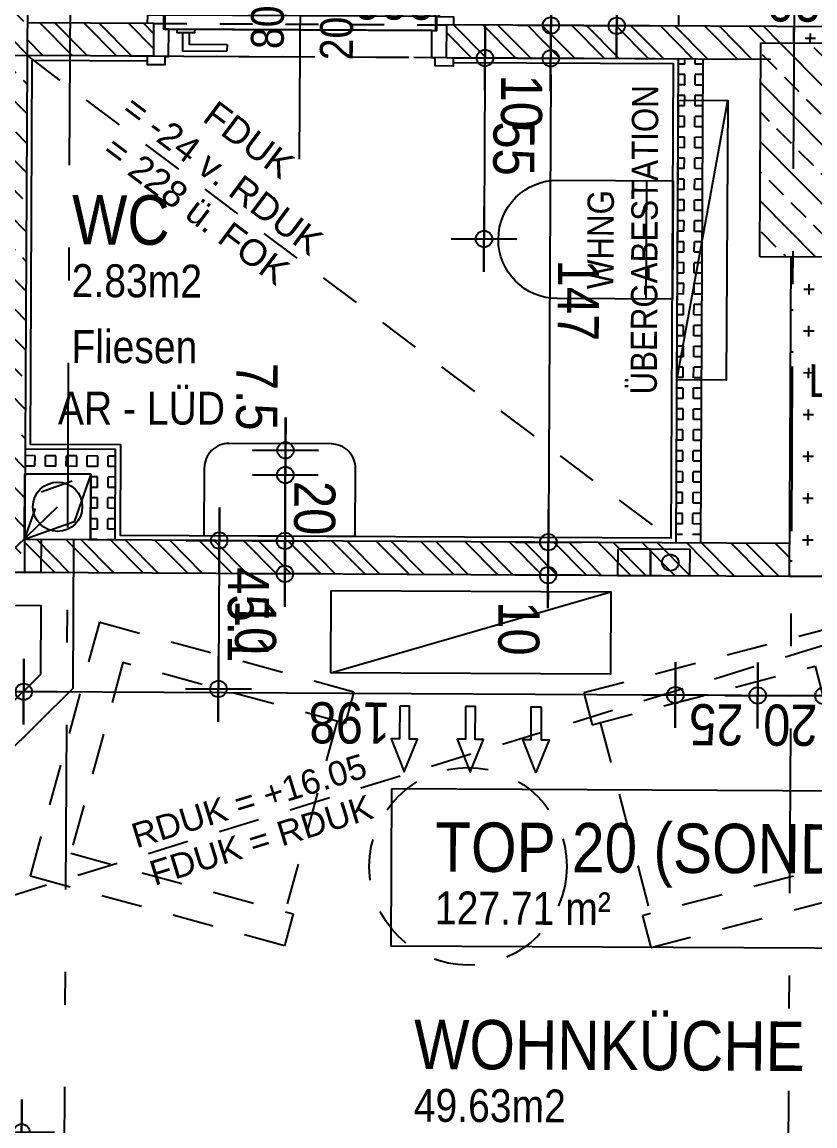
# Model space of a CAD drawing. Header units: millimetres. Extents: x 2870 to 2935, y 1632 to 1744.
# Drawn here: x 2880.649 to 2883.058, y 1694.455 to 1697.809 of the extents above; entities that cross this region are included whole.
import ezdxf
from ezdxf.enums import TextEntityAlignment as Align

# ---------------------------------------------------------------- set-up
doc = ezdxf.new("R2010")
doc.units = ezdxf.units.MM
doc.linetypes.add('HIDDEN2', pattern=[0.1875, 0.125, -0.0625])
doc.linetypes.add('STRICHPUNKT', pattern=[1, 0.5, -0.25, 0, -0.25])
doc.layers.add('00_HLP---------M0', color=6, linetype='Continuous', plot=False)
doc.layers.add('07_MOB-G00-L05-M0', color=6, linetype='HIDDEN2', plot=False)
for name, color, linetype in [('01-TXT---------M0', 1, 'Continuous'), ('01-TXT---------PP', 1, 'Continuous'), ('01-TXT-G00-L05-M0', 1, 'Continuous'), ('02-AXO-G00-L05-M0', 8, 'STRICHPUNKT'), ('02-DIM-G00-L05-ACHSEN', 8, 'Continuous'), ('02-DIM-G00-L05-M0', 8, 'Continuous'), ('02-DIM-G00-L05-ROHBAU', 8, 'Continuous'), ('02-FIL-G00-L05-ORANGE', 40, 'Continuous'), ('02-FIL-G00-L05-STB', 8, 'Continuous'), ('02-FLI-G00-L05-M0', 141, 'Continuous'), ('02-HID---------M0', 8, 'HIDDEN2'), ('02-HID-G00-L05-M0', 8, 'HIDDEN2'), ('02-TWA-G00-L05-M0', 4, 'Continuous'), ('02-ZWA---------M0', 2, 'Continuous'), ('02-ZWA-G00-L05-M0', 2, 'Continuous'), ('03-ANS-G00-L05-M0', 8, 'Continuous'), ('03-HID-G00-L05-M0', 8, 'HIDDEN2'), ('03-SYM-G00-L05-M0', 8, 'Continuous'), ('03-TXT-G00-L05-M0', 8, 'Continuous'), ('05-STO--------M0', 1, 'Continuous'), ('05-SYM---------M0', 8, 'Continuous'), ('05-SYM--------M0', 8, 'Continuous'), ('05-TXT--------M0', 8, 'Continuous'), ('05-TXT-G00-L05-M0', 8, 'Continuous'), ('07-SAN---------M0', 8, 'Continuous'), ('07-SAN-G00-L05-FBHZG-EVERT', 8, 'Continuous'), ('07-SAN-G00-L05-KLIMA', 8, 'Continuous'), ('07-SAN-G00-L05-M0', 8, 'Continuous')]:
    doc.layers.add(name, color=color, linetype=linetype)
doc.styles.add('ARIAL', font='arial.ttf', dxfattribs={"width": 0.85})
doc.styles.get("Standard").update_dxf_attribs({"font": 'arial.ttf'})
doc.dimstyles.new('pp chromy&schneider', dxfattribs={"dimscale": 0.005, "dimtxt": 25, "dimasz": 10, "dimexe": 0, "dimexo": 0, "dimgap": 5, "dimtad": 1, "dimdec": 1, "dimlfac": 100, "dimrnd": 0.1, "dimzin": 9, "dimdsep": 46, "dimtxsty": 'ARIAL', "dimblk": 'c&s kote', "dimcen": 0, "dimse1": 1, "dimse2": 1, "dimclrd": 8, "dimclrt": 8, "dimadec": 0, "dimazin": 0, "dimtfac": 0.75, "dimtdec": 1, "dimtix": 1, "dimtmove": 2, "dimatfit": 0, "dimldrblk": 'NONE', "dimfxl": 1, "dimtolj": 1, "dimlwd": -1, "dimarcsym": 0})
pattern_1 = [(89.70755, (2847.815447, 1650.741303), (-0.063175056, 0.06382329), [0.03175, -0.09525]), (179.70755, (2847.8314, 1650.7571), (-0.06382329, -0.063175056), [0.03175, -0.09525])]
pattern_2 = [(134.70755, (2847.81545, 1650.7413), (-0.09025976, -0.08934302), []), (134.70755, (2847.8159, 1650.8311), (-0.09025976, -0.08934302), [0.0635, -0.03175])]
pattern_3 = [(134.70755, (2847.81545, 1650.7413), (-0.06769482, -0.06700727), []), (134.70755, (2847.81568, 1650.7862), (-0.06769482, -0.06700727), [])]

# ---------------------------------------------------------------- blocks, each defined once
blk = doc.blocks.new('01-SQM')
at = {"layer": '01-TXT---------M0', "color": 1, "style": 'ARIAL', "width": 0.85}
blk.add_attdef('ROOM', (0, 0), '', height=0.15, dxfattribs=at)
blk.add_attdef('AREA', text='', height=0.1, dxfattribs=at).set_placement((0, -0.06), align=Align.TOP_LEFT)
at = {"layer": '01-TXT---------PP', "color": 1, "style": 'ARIAL', "width": 0.85}
blk.add_attdef('NR', text='', height=0.15, dxfattribs=at).set_placement((-0.1173, 0), align=Align.RIGHT)
blk.add_attdef('FLOOR', text='', height=0.1, dxfattribs=at).set_placement((0, -0.26), align=Align.TOP_LEFT)
blk = doc.blocks.new('03-rar')
blk.add_circle((0, 0), 0.05)
at = {"layer": '01-TXT---------M0', "color": 8, "style": 'ARIAL', "width": 0.85}
blk.add_attdef('RR', text='', height=0.1, dxfattribs=at).set_placement((0, 0.1), align=Align.CENTER)
blk = doc.blocks.new('TÜR-80_10er-WAND')
at = {"layer": '00_HLP---------M0'}
for points in [[(-0.3575, 0.027), (-0.3575, 0.083), (-0.2225, 0.083)], [(-0.2225, 0.063), (-0.2225, 0.083)], [(-0.3375, 0.027), (-0.3375, 0.063), (-0.2225, 0.063)], [(0.4, 0.017), (-0.4, 0.017)], [(-0.375, 0.017), (-0.375, 0.027), (-0.32, 0.027), (-0.32, 0.017)], [(-0.375, -0.025), (-0.375, -0.035), (-0.32, -0.035), (-0.32, -0.025)], [(-0.3575, -0.035), (-0.3575, -0.091), (-0.2225, -0.091)], [(-0.3375, -0.035), (-0.3375, -0.071), (-0.2225, -0.071)], [(-0.2225, -0.071), (-0.2225, -0.091)]]:
    blk.add_lwpolyline(points, dxfattribs=at)
blk.add_lwpolyline([(0.4115, -0.025), (-0.4115, -0.025), (-0.4115, -0.025), (-0.4115, 0.017), (0.4115, 0.017)], close=True, dxfattribs=at)
at = {"layer": '02-HID---------M0', "ltscale": 0.5}
for points in [[(0.445, 0.1), (-0.445, 0.1)], [(-0.445, 0), (0.445, 0)]]:
    blk.add_lwpolyline(points, dxfattribs=at)
at = {"layer": '02-ZWA---------M0'}
for points in [[(-0.445, 0.1), (-0.445, 0)], [(0.445, 0.1), (0.445, 0)]]:
    blk.add_lwpolyline(points, dxfattribs=at)
at = {"layer": '05-STO--------M0'}
for points in [[(-0.465, 0.1), (-0.465, 0.125), (-0.41, 0.125), (-0.41, 0.1), (-0.4, 0.1), (-0.4, 0.017), (-0.415, 0.017), (-0.415, -0.025), (-0.465, -0.025), (-0.465, 0)], [(0.465, 0.1), (0.465, 0.125), (0.41, 0.125), (0.41, 0.1), (0.4, 0.1), (0.4, 0.017), (0.415, 0.017), (0.415, -0.025), (0.465, -0.025), (0.465, 0)]]:
    blk.add_lwpolyline(points, dxfattribs=at)
at = {"layer": '05-SYM---------M0'}
for points in [[(0.352, -0.8085), (0.296, -0.8085), (0.296, -0.6735)], [(0.316, -0.6735), (0.296, -0.6735)], [(0.352, -0.7885), (0.316, -0.7885), (0.316, -0.6735)], [(0.414, -0.8085), (0.47, -0.8085), (0.47, -0.6735)], [(0.414, -0.7885), (0.45, -0.7885), (0.45, -0.6735)], [(0.45, -0.6735), (0.47, -0.6735)], [(0.362, -0.826), (0.352, -0.826), (0.352, -0.771), (0.362, -0.771)], [(0.404, -0.826), (0.414, -0.826), (0.414, -0.771), (0.404, -0.771)]]:
    blk.add_lwpolyline(points, dxfattribs=at)
at = {"layer": '05-SYM--------M0'}
for points in [[(0.415, -0.031), (0.415, -0.041)], [(0.41, -0.036), (0.42, -0.036)]]:
    blk.add_lwpolyline(points, dxfattribs=at)
blk.add_lwpolyline([(0.404, -0.0395), (0.404, -0.8625), (0.404, -0.8625), (0.362, -0.8625), (0.362, -0.0395)], close=True, dxfattribs=at)
blk.add_circle((0.415, -0.036), 0.01, dxfattribs=at)
blk.add_arc((0.415, -0.036), 0.8282, 176.3309, 266.3309, dxfattribs=at)
blk = doc.blocks.new('05-TXT')
at = {"layer": '05-TXT--------M0'}
blk.add_line((-0.4, 0), (0.4, 0), dxfattribs=at)
at = {"layer": '05-TXT--------M0', "color": 8, "style": 'ARIAL', "width": 0.85}
blk.add_attdef('BREITE', text='', height=0.1, dxfattribs=at).set_placement((0, 0.05), align=Align.CENTER)
blk.add_attdef('HÖHE', text='', height=0.1, rotation=360, dxfattribs=at).set_placement((0, -0.06), align=Align.TOP_CENTER)
blk = doc.blocks.new('07-WC')
blk.add_lwpolyline([(-0.015, -0.18), (-0.365, -0.18, -1), (-0.365, 0.18, 0), (-0.015, 0.18), (-0.015, -0.18)], format="xyb", close=True)
blk.add_lwpolyline([(-0.095, -0.18), (-0.095, 0.18)])
blk = doc.blocks.new('07-WT-WC')
blk.add_lwpolyline([(1.005, -0.015), (1.005, -0.22, -0.414214), (0.93, -0.295), (0.62, -0.295, -0.414214), (0.545, -0.22), (0.545, -0.015)], format="xyb", close=True)
blk = doc.blocks.new('HOCKER')
blk.add_lwpolyline([(-0.8, -0.8), (0, -0.8), (0, 0), (-0.8, 0), (-0.8, -0.1), (-0.1, -0.1), (-0.1, -0.7), (-0.8, -0.7)], close=True)
blk.add_lwpolyline([(-0.775, -0.1), (-0.775, -0.7)])
blk = doc.blocks.new('c&s kote')
at = {"color": 8}
for p, q in [((0, -2), (0, 2)), ((0, 2), (0, -2)), ((-2, 0), (2, 0)), ((2, 0), (-2, 0))]:
    blk.add_line(p, q, dxfattribs=at)
blk.add_circle((0, 0), 0.5, dxfattribs=at)
blk = doc.blocks.new('*D1147')
at = {"layer": '02-DIM-G00-L05-ACHSEN', "color": 8, "transparency": 16777216}
blk.add_arc((2875.5881, 1706.3391), 0.7781, 93.3897, 176.7618, dxfattribs=at)
at = {"layer": '02-DIM-G00-L05-ACHSEN', "color": 8, "transparency": 16777216, "xscale": 0.05, "yscale": 0.05, "zscale": 0.05}
for p, rotation in [((2875.5921, 1707.1172), 1.548646847649355), ((2874.81, 1706.3331), 268.6029117767887)]:
    blk.add_blockref('c&s kote', p, dxfattribs=dict(at, rotation=rotation))
at = {"layer": '02-DIM-G00-L05-ACHSEN', "color": 8, "transparency": 16777216, "insert": (2875.1, 1706.8259), "char_height": 0.125, "attachment_point": 5, "rotation": 225.0758, "style": 'ARIAL'}
blk.add_mtext('\\A1;90.74°', dxfattribs=at)
blk = doc.blocks.new('_None')
blk = doc.blocks.new('*D1148')
at = {"layer": '02-DIM-G00-L05-ACHSEN', "color": 8, "transparency": 16777216}
blk.add_arc((2875.4989, 1688.8671), 1.076, 182.6772, 267.0448, dxfattribs=at)
at = {"layer": '02-DIM-G00-L05-ACHSEN', "color": 8, "transparency": 16777216, "xscale": 0.05, "yscale": 0.05, "zscale": 0.05}
for p, rotation in [((2874.4229, 1688.8668), 91.34581227795348), ((2875.4934, 1687.7911), 358.3761922478764)]:
    blk.add_blockref('c&s kote', p, dxfattribs=dict(at, rotation=rotation))
at = {"layer": '02-DIM-G00-L05-ACHSEN', "color": 8, "transparency": 16777216, "insert": (2874.7992, 1688.1708), "char_height": 0.125, "attachment_point": 5, "rotation": 314.861, "style": 'ARIAL'}
blk.add_mtext('\\A1;89.69°', dxfattribs=at)
blk = doc.blocks.new('*D1149')
at = {"layer": '02-DIM-G00-L05-ACHSEN', "color": 8, "transparency": 16777216}
blk.add_arc((2875.5687, 1702.5327), 0.7995, 93.2915, 176.1236, dxfattribs=at)
at = {"layer": '02-DIM-G00-L05-ACHSEN', "color": 8, "transparency": 16777216, "xscale": 0.05, "yscale": 0.05, "zscale": 0.05}
for p, rotation in [((2875.5727, 1703.3322), 1.499517257547317), ((2874.7692, 1702.5368), 267.9155813782344)]:
    blk.add_blockref('c&s kote', p, dxfattribs=dict(at, rotation=rotation))
at = {"layer": '02-DIM-G00-L05-ACHSEN', "color": 8, "transparency": 16777216, "insert": (2875.0687, 1703.0378), "char_height": 0.125, "attachment_point": 5, "rotation": 224.7075, "style": 'ARIAL'}
blk.add_mtext('\\A1;90.00°', dxfattribs=at)
blk = doc.blocks.new('KLIMAGERÄT')
for points in [[(-0.425, 0), (0.425, 0), (0.425, -0.25), (-0.425, -0.25), (-0.425, 0)], [(-0.215, -0.35), (-0.215, -0.45), (-0.24, -0.45), (-0.2, -0.55), (-0.2, -0.55), (-0.16, -0.45), (-0.185, -0.45), (-0.185, -0.35), (-0.215, -0.35)], [(-0.015, -0.35), (-0.015, -0.45), (-0.04, -0.45), (0, -0.55), (0, -0.55), (0.04, -0.45), (0.015, -0.45), (0.015, -0.35), (-0.015, -0.35)], [(0.215, -0.35), (0.215, -0.45), (0.24, -0.45), (0.2, -0.55), (0.2, -0.55), (0.16, -0.45), (0.185, -0.45), (0.185, -0.35), (0.215, -0.35)]]:
    blk.add_lwpolyline(points, close=True)
blk.add_lwpolyline([(-0.425, -0.25), (0.425, 0)])
blk = doc.blocks.new('07_Klimasifon')
at = {"layer": '00_HLP---------M0', "linetype": 'HIDDEN2', "ltscale": 0.3}
blk.add_lwpolyline([(0, -0.1), (0.08, -0.1), (0.08, 0), (0, 0)], close=True, dxfattribs=at)
at = {"layer": '07-SAN---------M0'}
blk.add_lwpolyline([(0, -0.22), (0.08, -0.22), (0.08, -0.1), (0, -0.1)], close=True, dxfattribs=at)
blk.add_circle((0.04, -0.16), 0.025, dxfattribs=at)
blk = doc.blocks.new('*D1274')
at = {"layer": '02-DIM-G00-L05-ROHBAU', "color": 8, "transparency": 16777216}
blk.add_line((2880.7155, 1697.974), (2882.8454, 1697.9631), dxfattribs=at)
at = {"layer": '02-DIM-G00-L05-ROHBAU', "color": 8, "transparency": 16777216, "xscale": 0.05, "yscale": 0.05, "zscale": 0.05}
for p, rotation in [((2880.6655, 1697.9742), 179.7075493181463), ((2882.8954, 1697.9629), 359.7075493181463)]:
    blk.add_blockref('c&s kote', p, dxfattribs=dict(at, rotation=rotation))
at = {"layer": '02-DIM-G00-L05-ROHBAU', "color": 8, "transparency": 16777216, "insert": (2881.78, 1697.8797), "char_height": 0.125, "attachment_point": 5, "rotation": 179.7075, "style": 'ARIAL'}
blk.add_mtext('\\A1;223', dxfattribs=at)
blk = doc.blocks.new('*D1275')
at = {"layer": '02-DIM-G00-L05-ROHBAU', "color": 8, "transparency": 16777216}
for p, q in [((2882.8454, 1697.9631), (2882.7954, 1697.9634)), ((2882.8954, 1697.9629), (2883.0954, 1697.9618)), ((2883.1454, 1697.9616), (2883.1954, 1697.9613))]:
    blk.add_line(p, q, dxfattribs=at)
at = {"layer": '02-DIM-G00-L05-ROHBAU', "color": 8, "transparency": 16777216, "xscale": 0.05, "yscale": 0.05, "zscale": 0.05}
for p, rotation in [((2882.8954, 1697.9629), 359.7075493181463), ((2883.0954, 1697.9618), 179.7075493181463)]:
    blk.add_blockref('c&s kote', p, dxfattribs=dict(at, rotation=rotation))
at = {"layer": '02-DIM-G00-L05-ROHBAU', "color": 8, "transparency": 16777216, "insert": (2882.995, 1697.8735), "char_height": 0.125, "attachment_point": 5, "rotation": 179.7075, "style": 'ARIAL'}
blk.add_mtext('\\A1;20', dxfattribs=at)
blk = doc.blocks.new('*D1276')
at = {"layer": '02-DIM-G00-L05-ROHBAU', "color": 8, "transparency": 16777216}
blk.add_line((2883.1454, 1697.9616), (2884.2954, 1697.9557), dxfattribs=at)
at = {"layer": '02-DIM-G00-L05-ROHBAU', "color": 8, "transparency": 16777216, "xscale": 0.05, "yscale": 0.05, "zscale": 0.05}
for p, rotation in [((2883.0954, 1697.9618), 179.7075493181463), ((2884.3454, 1697.9555), 359.7075493181463)]:
    blk.add_blockref('c&s kote', p, dxfattribs=dict(at, rotation=rotation))
at = {"layer": '02-DIM-G00-L05-ROHBAU', "color": 8, "transparency": 16777216, "insert": (2883.72, 1697.8698), "char_height": 0.125, "attachment_point": 5, "rotation": 179.7075, "style": 'ARIAL'}
blk.add_mtext('\\A1;125', dxfattribs=at)
blk = doc.blocks.new('*D1334')
at = {"layer": '02-DIM-G00-L05-ROHBAU', "color": 8, "transparency": 16777216}
blk.add_line((2880.2645, 1699.4587), (2880.2478, 1696.1888), dxfattribs=at)
at = {"layer": '02-DIM-G00-L05-ROHBAU', "color": 8, "transparency": 16777216, "xscale": 0.05, "yscale": 0.05, "zscale": 0.05}
for p, rotation in [((2880.2648, 1699.5087), 89.70754931647869), ((2880.2476, 1696.1388), 269.7075493164787)]:
    blk.add_blockref('c&s kote', p, dxfattribs=dict(at, rotation=rotation))
at = {"layer": '02-DIM-G00-L05-ROHBAU', "color": 8, "transparency": 16777216, "insert": (2880.3451, 1697.8233), "char_height": 0.125, "attachment_point": 5, "rotation": 269.7075, "style": 'ARIAL'}
blk.add_mtext('\\A1;337', dxfattribs=at)
blk = doc.blocks.new('*D1397')
at = {"layer": '02-DIM-G00-L05-ROHBAU', "color": 8, "transparency": 16777216}
for p, q in [((2882.8342, 1695.7631), (2882.7842, 1695.7634)), ((2882.8842, 1695.7629), (2883.0842, 1695.7619)), ((2883.1342, 1695.7616), (2883.1842, 1695.7614))]:
    blk.add_line(p, q, dxfattribs=at)
at = {"layer": '02-DIM-G00-L05-ROHBAU', "color": 8, "transparency": 16777216, "xscale": 0.05, "yscale": 0.05, "zscale": 0.05}
for p, rotation in [((2882.8842, 1695.7629), 359.7075493181463), ((2883.0842, 1695.7619), 179.7075493181463)]:
    blk.add_blockref('c&s kote', p, dxfattribs=dict(at, rotation=rotation))
at = {"layer": '02-DIM-G00-L05-ROHBAU', "color": 8, "transparency": 16777216, "insert": (2882.9837, 1695.6736), "char_height": 0.125, "attachment_point": 5, "rotation": 179.7075, "style": 'ARIAL'}
blk.add_mtext('\\A1;20', dxfattribs=at)
blk = doc.blocks.new('*D1398')
at = {"layer": '02-DIM-G00-L05-ROHBAU', "color": 8, "transparency": 16777216}
blk.add_line((2883.1342, 1695.7616), (2883.4142, 1695.7602), dxfattribs=at)
at = {"layer": '02-DIM-G00-L05-ROHBAU', "color": 8, "transparency": 16777216, "xscale": 0.05, "yscale": 0.05, "zscale": 0.05}
for p, rotation in [((2883.0842, 1695.7619), 179.7075493181463), ((2883.4642, 1695.7599), 359.7075493181463)]:
    blk.add_blockref('c&s kote', p, dxfattribs=dict(at, rotation=rotation))
at = {"layer": '02-DIM-G00-L05-ROHBAU', "color": 8, "transparency": 16777216, "insert": (2883.2737, 1695.672), "char_height": 0.125, "attachment_point": 5, "rotation": 179.7075, "style": 'ARIAL'}
blk.add_mtext('\\A1;38', dxfattribs=at)
blk = doc.blocks.new('*D1399')
at = {"layer": '02-DIM-G00-L05-M0', "color": 8, "transparency": 16777216}
blk.add_line((2882.8342, 1695.7631), (2882.6842, 1695.7639), dxfattribs=at)
at = {"layer": '02-DIM-G00-L05-M0', "color": 8, "transparency": 16777216, "xscale": 0.05, "yscale": 0.05, "zscale": 0.05}
for p, rotation in [((2882.6342, 1695.7642), 179.7075493181463), ((2882.8842, 1695.7629), 359.7075493181463)]:
    blk.add_blockref('c&s kote', p, dxfattribs=dict(at, rotation=rotation))
at = {"layer": '02-DIM-G00-L05-M0', "color": 8, "transparency": 16777216, "insert": (2882.7588, 1695.6747), "char_height": 0.125, "attachment_point": 5, "rotation": 179.7075, "style": 'ARIAL'}
blk.add_mtext('\\A1;25', dxfattribs=at)
blk = doc.blocks.new('*D1400')
at = {"layer": '02-DIM-G00-L05-M0', "color": 8, "transparency": 16777216}
blk.add_line((2882.5842, 1695.7644), (2880.7042, 1695.774), dxfattribs=at)
at = {"layer": '02-DIM-G00-L05-M0', "color": 8, "transparency": 16777216, "xscale": 0.05, "yscale": 0.05, "zscale": 0.05}
for p, rotation in [((2880.6542, 1695.7743), 179.7075493181463), ((2882.6342, 1695.7642), 359.7075493181463)]:
    blk.add_blockref('c&s kote', p, dxfattribs=dict(at, rotation=rotation))
at = {"layer": '02-DIM-G00-L05-M0', "color": 8, "transparency": 16777216, "insert": (2881.6438, 1695.6804), "char_height": 0.125, "attachment_point": 5, "rotation": 179.7075, "style": 'ARIAL'}
blk.add_mtext('\\A1;198', dxfattribs=at)
blk = doc.blocks.new('*D1401')
at = {"layer": '02-DIM-G00-L05-M0', "color": 8, "transparency": 16777216}
blk.add_line((2882.2641, 1699.3785), (2882.2563, 1697.8485), dxfattribs=at)
at = {"layer": '02-DIM-G00-L05-M0', "color": 8, "transparency": 16777216, "xscale": 0.05, "yscale": 0.05, "zscale": 0.05}
for p, rotation in [((2882.2644, 1699.4285), 89.70754931647869), ((2882.2561, 1697.7985), 269.7075493164787)]:
    blk.add_blockref('c&s kote', p, dxfattribs=dict(at, rotation=rotation))
at = {"layer": '02-DIM-G00-L05-M0', "color": 8, "transparency": 16777216, "insert": (2882.3491, 1698.6131), "char_height": 0.125, "attachment_point": 5, "rotation": 269.7075, "style": 'ARIAL'}
blk.add_mtext('\\A1;163', dxfattribs=at)
blk = doc.blocks.new('*D1402')
at = {"layer": '02-DIM-G00-L05-M0', "color": 8, "transparency": 16777216}
for p, q in [((2882.2563, 1697.8485), (2882.2566, 1697.8985)), ((2882.2561, 1697.7985), (2882.2556, 1697.6985)), ((2882.2553, 1697.6485), (2882.2551, 1697.5985))]:
    blk.add_line(p, q, dxfattribs=at)
at = {"layer": '02-DIM-G00-L05-M0', "color": 8, "transparency": 16777216, "xscale": 0.05, "yscale": 0.05, "zscale": 0.05}
for p, rotation in [((2882.2561, 1697.7985), 269.7075493164787), ((2882.2556, 1697.6985), 89.70754931647869)]:
    blk.add_blockref('c&s kote', p, dxfattribs=dict(at, rotation=rotation))
at = {"layer": '02-DIM-G00-L05-M0', "color": 8, "transparency": 16777216, "insert": (2882.1661, 1697.5666), "char_height": 0.125, "attachment_point": 5, "rotation": 269.7075, "style": 'ARIAL'}
blk.add_mtext('\\A1;10', dxfattribs=at)
blk = doc.blocks.new('*D1403')
at = {"layer": '02-DIM-G00-L05-M0', "color": 8, "transparency": 16777216}
blk.add_line((2882.2553, 1697.6485), (2882.2483, 1696.2785), dxfattribs=at)
at = {"layer": '02-DIM-G00-L05-M0', "color": 8, "transparency": 16777216, "xscale": 0.05, "yscale": 0.05, "zscale": 0.05}
for p, rotation in [((2882.2556, 1697.6985), 89.70754931647869), ((2882.2481, 1696.2286), 269.7075493164787)]:
    blk.add_blockref('c&s kote', p, dxfattribs=dict(at, rotation=rotation))
at = {"layer": '02-DIM-G00-L05-M0', "color": 8, "transparency": 16777216, "insert": (2882.3396, 1696.9631), "char_height": 0.125, "attachment_point": 5, "rotation": 269.7075, "style": 'ARIAL'}
blk.add_mtext('\\A1;147', dxfattribs=at)
blk = doc.blocks.new('*D1404')
at = {"layer": '02-DIM-G00-L05-M0', "color": 8, "transparency": 16777216}
for p, q in [((2882.2483, 1696.2785), (2882.2486, 1696.3285)), ((2882.2481, 1696.2286), (2882.2476, 1696.1286)), ((2882.2473, 1696.0786), (2882.2471, 1696.0286))]:
    blk.add_line(p, q, dxfattribs=at)
at = {"layer": '02-DIM-G00-L05-M0', "color": 8, "transparency": 16777216, "xscale": 0.05, "yscale": 0.05, "zscale": 0.05}
for p, rotation in [((2882.2481, 1696.2286), 269.7075493164787), ((2882.2476, 1696.1286), 89.70754931647869)]:
    blk.add_blockref('c&s kote', p, dxfattribs=dict(at, rotation=rotation))
at = {"layer": '02-DIM-G00-L05-M0', "color": 8, "transparency": 16777216, "insert": (2882.1579, 1695.9666), "char_height": 0.125, "attachment_point": 5, "rotation": 269.7075, "style": 'ARIAL'}
blk.add_mtext('\\A1;10', dxfattribs=at)
blk = doc.blocks.new('*D1405')
at = {"layer": '02-DIM-G00-L05-M0', "color": 8, "transparency": 16777216}
blk.add_line((2882.0553, 1697.6496), (2882.053, 1697.1996), dxfattribs=at)
at = {"layer": '02-DIM-G00-L05-M0', "color": 8, "transparency": 16777216, "xscale": 0.05, "yscale": 0.05, "zscale": 0.05}
for p, rotation in [((2882.0556, 1697.6996), 89.70754931647869), ((2882.0528, 1697.1496), 269.7075493164787)]:
    blk.add_blockref('c&s kote', p, dxfattribs=dict(at, rotation=rotation))
at = {"layer": '02-DIM-G00-L05-M0', "color": 8, "transparency": 16777216, "insert": (2882.1427, 1697.4241), "char_height": 0.125, "attachment_point": 5, "rotation": 269.7075, "style": 'ARIAL'}
blk.add_mtext('\\A1;55', dxfattribs=at)
blk = doc.blocks.new('*D1406')
at = {"layer": '02-DIM-G00-L05-M0', "color": 8, "transparency": 16777216}
blk.add_line((2880.7165, 1698.174), (2881.4465, 1698.1703), dxfattribs=at)
at = {"layer": '02-DIM-G00-L05-M0', "color": 8, "transparency": 16777216, "xscale": 0.05, "yscale": 0.05, "zscale": 0.05}
for p, rotation in [((2880.6665, 1698.1742), 179.7075493181463), ((2881.4965, 1698.17), 359.7075493181463)]:
    blk.add_blockref('c&s kote', p, dxfattribs=dict(at, rotation=rotation))
at = {"layer": '02-DIM-G00-L05-M0', "color": 8, "transparency": 16777216, "insert": (2881.081, 1698.0833), "char_height": 0.125, "attachment_point": 5, "rotation": 179.7075, "style": 'ARIAL'}
blk.add_mtext('\\A1;83', dxfattribs=at)
blk = doc.blocks.new('*D1407')
at = {"layer": '02-DIM-G00-L05-ROHBAU', "color": 8, "transparency": 16777216}
for p, q in [((2881.4483, 1696.2826), (2881.4486, 1696.3326)), ((2881.4476, 1696.1326), (2881.4481, 1696.2326)), ((2881.4473, 1696.0826), (2881.4471, 1696.0326))]:
    blk.add_line(p, q, dxfattribs=at)
at = {"layer": '02-DIM-G00-L05-ROHBAU', "color": 8, "transparency": 16777216, "xscale": 0.05, "yscale": 0.05, "zscale": 0.05}
for p, rotation in [((2881.4481, 1696.2326), 269.7075493164787), ((2881.4476, 1696.1326), 89.70754931647869)]:
    blk.add_blockref('c&s kote', p, dxfattribs=dict(at, rotation=rotation))
at = {"layer": '02-DIM-G00-L05-ROHBAU', "color": 8, "transparency": 16777216, "insert": (2881.3579, 1695.9707), "char_height": 0.125, "attachment_point": 5, "rotation": 269.7075, "style": 'ARIAL'}
blk.add_mtext('\\A1;10', dxfattribs=at)
blk = doc.blocks.new('*D1408')
at = {"layer": '02-DIM-G00-L05-ROHBAU', "color": 8, "transparency": 16777216}
for p, q in [((2881.4494, 1696.4826), (2881.4496, 1696.5326)), ((2881.4481, 1696.2326), (2881.4491, 1696.4326)), ((2881.4478, 1696.1826), (2881.4476, 1696.1326))]:
    blk.add_line(p, q, dxfattribs=at)
at = {"layer": '02-DIM-G00-L05-ROHBAU', "color": 8, "transparency": 16777216, "xscale": 0.05, "yscale": 0.05, "zscale": 0.05}
for p, rotation in [((2881.4491, 1696.4326), 269.7075493164787), ((2881.4481, 1696.2326), 89.70754931647869)]:
    blk.add_blockref('c&s kote', p, dxfattribs=dict(at, rotation=rotation))
at = {"layer": '02-DIM-G00-L05-ROHBAU', "color": 8, "transparency": 16777216, "insert": (2881.5374, 1696.3322), "char_height": 0.125, "attachment_point": 5, "rotation": 269.7075, "style": 'ARIAL'}
blk.add_mtext('\\A1;20', dxfattribs=at)
blk = doc.blocks.new('*D1409')
at = {"layer": '02-DIM-G00-L05-M0', "color": 8, "transparency": 16777216}
for p, q in [((2881.4497, 1696.5576), (2881.45, 1696.6076)), ((2881.4491, 1696.4326), (2881.4495, 1696.5076)), ((2881.4488, 1696.3826), (2881.4486, 1696.3326))]:
    blk.add_line(p, q, dxfattribs=at)
at = {"layer": '02-DIM-G00-L05-M0', "color": 8, "transparency": 16777216, "xscale": 0.05, "yscale": 0.05, "zscale": 0.05}
for p, rotation in [((2881.4495, 1696.5076), 269.7075493164787), ((2881.4491, 1696.4326), 89.70754931647869)]:
    blk.add_blockref('c&s kote', p, dxfattribs=dict(at, rotation=rotation))
at = {"layer": '02-DIM-G00-L05-M0', "color": 8, "transparency": 16777216, "insert": (2881.3618, 1696.6707), "char_height": 0.125, "attachment_point": 5, "rotation": 269.7075, "style": 'ARIAL'}
blk.add_mtext('\\A1;7.5', dxfattribs=at)
blk = doc.blocks.new('*D1323')
at = {"layer": '02-DIM-G00-L05-ROHBAU', "color": 8, "transparency": 16777216}
blk.add_line((2883.2866, 1697.6933), (2883.2838, 1697.1433), dxfattribs=at)
at = {"layer": '02-DIM-G00-L05-ROHBAU', "color": 8, "transparency": 16777216, "xscale": 0.05, "yscale": 0.05, "zscale": 0.05}
for p, rotation in [((2883.2868, 1697.7433), 89.70754931647869), ((2883.2835, 1697.0933), 269.7075493164787)]:
    blk.add_blockref('c&s kote', p, dxfattribs=dict(at, rotation=rotation))
at = {"layer": '02-DIM-G00-L05-ROHBAU', "color": 8, "transparency": 16777216, "insert": (2883.374, 1697.4178), "char_height": 0.125, "attachment_point": 5, "rotation": 269.7075, "style": 'ARIAL'}
blk.add_mtext('\\A1;65', dxfattribs=at)
blk = doc.blocks.new('*D1325')
at = {"layer": '02-DIM-G00-L05-ROHBAU', "color": 8, "transparency": 16777216}
for p, q in [((2880.3974, 1694.4372), (2880.3474, 1694.4375)), ((2880.4474, 1694.437), (2880.6474, 1694.436)), ((2880.6974, 1694.4357), (2880.7474, 1694.4355))]:
    blk.add_line(p, q, dxfattribs=at)
at = {"layer": '02-DIM-G00-L05-ROHBAU', "color": 8, "transparency": 16777216, "xscale": 0.05, "yscale": 0.05, "zscale": 0.05}
for p, rotation in [((2880.4474, 1694.437), 359.7075493181463), ((2880.6474, 1694.436), 179.7075493181463)]:
    blk.add_blockref('c&s kote', p, dxfattribs=dict(at, rotation=rotation))
at = {"layer": '02-DIM-G00-L05-ROHBAU', "color": 8, "transparency": 16777216, "insert": (2880.5469, 1694.3477), "char_height": 0.125, "attachment_point": 5, "rotation": 179.7075, "style": 'ARIAL'}
blk.add_mtext('\\A1;20', dxfattribs=at)
blk = doc.blocks.new('*D1511')
at = {"layer": '02-DIM-G00-L05-M0', "color": 8, "transparency": 16777216}
blk.add_line((2882.4574, 1698.0475), (2882.4563, 1697.8475), dxfattribs=at)
at = {"layer": '02-DIM-G00-L05-M0', "color": 8, "transparency": 16777216, "xscale": 0.05, "yscale": 0.05, "zscale": 0.05}
for p, rotation in [((2882.4576, 1698.0975), 89.70754931647869), ((2882.4561, 1697.7975), 269.7075493164787)]:
    blk.add_blockref('c&s kote', p, dxfattribs=dict(at, rotation=rotation))
at = {"layer": '02-DIM-G00-L05-M0', "color": 8, "transparency": 16777216, "insert": (2882.5457, 1697.9471), "char_height": 0.125, "attachment_point": 5, "rotation": 269.7075, "style": 'ARIAL'}
blk.add_mtext('\\A1;30', dxfattribs=at)
blk = doc.blocks.new('*D853')
at = {"layer": '02-DIM-G00-L05-ROHBAU', "color": 8, "transparency": 16777216}
blk.add_line((2881.2478, 1696.1837), (2881.246, 1695.8329), dxfattribs=at)
at = {"layer": '02-DIM-G00-L05-ROHBAU', "color": 8, "transparency": 16777216, "xscale": 0.05, "yscale": 0.05, "zscale": 0.05}
for p, rotation in [((2881.2481, 1696.2337), 89.70754931647869), ((2881.2458, 1695.7829), 269.7075493164787)]:
    blk.add_blockref('c&s kote', p, dxfattribs=dict(at, rotation=rotation))
at = {"layer": '02-DIM-G00-L05-ROHBAU', "color": 8, "transparency": 16777216, "insert": (2881.3358, 1696.0078), "char_height": 0.125, "attachment_point": 5, "rotation": 269.7075, "style": 'ARIAL'}
blk.add_mtext('\\A1;45.1', dxfattribs=at)
blk = doc.blocks.new('*D854')
at = {"layer": '02-DIM-G00-L05-ROHBAU', "color": 8, "transparency": 16777216}
blk.add_arc((2878.6742, 1693.6768), 0.6441, 4.1564, 40.2587, dxfattribs=at)
at = {"layer": '02-DIM-G00-L05-ROHBAU', "color": 8, "transparency": 16777216, "xscale": 0.05, "yscale": 0.05, "zscale": 0.05}
for p, rotation in [((2879.132, 1694.1299), 132.4831391373618), ((2879.3183, 1693.6735), 271.9319594766842)]:
    blk.add_blockref('c&s kote', p, dxfattribs=dict(at, rotation=rotation))
at = {"layer": '02-DIM-G00-L05-ROHBAU', "color": 8, "transparency": 16777216, "insert": (2879.3525, 1693.9537), "char_height": 0.125, "attachment_point": 5, "rotation": 292.2075, "style": 'ARIAL'}
blk.add_mtext('\\A1;45°', dxfattribs=at)

msp = doc.modelspace()

# ---------------------------------------------------------------- hatches: boundary and pattern name
at = {"layer": '02-FIL-G00-L05-ORANGE'}
h = msp.add_hatch(dxfattribs=at)
h.set_pattern_fill('ANSI32', color=256, scale=0.01, angle=197.0465, style=0)
h.set_pattern_definition(pattern_3)
h.paths.add_polyline_path([(2881.0496, 1697.8047), (2880.6646, 1697.8067), (2880.6641, 1697.7067), (2881.0491, 1697.7047)])
h = msp.add_hatch(dxfattribs=at)
h.set_pattern_fill('ANSI32', color=256, scale=0.01, angle=197.0465, style=0)
h.set_pattern_definition(pattern_3)
h.paths.add_polyline_path([(2882.8943, 1697.7453), (2882.9943, 1697.7448), (2882.9946, 1697.7948), (2881.9396, 1697.8001), (2881.9391, 1697.7001), (2882.8941, 1697.6953)])
h = msp.add_hatch(dxfattribs=at)
h.set_pattern_fill('CROSS', color=256, scale=0.01, angle=197.0465, style=0)
h.set_pattern_definition(pattern_1)
h.paths.add_polyline_path([(2884.344, 1697.6829), (2884.3446, 1697.7879), (2883.5246, 1697.7921), (2882.9946, 1697.7948), (2882.9943, 1697.7448), (2883.0943, 1697.7443), (2883.094, 1697.6893)])
h = msp.add_hatch(dxfattribs=at)
h.set_pattern_fill('SQUARE', color=256, scale=0.01, angle=197.0465, style=0)
h.set_pattern_definition([(89.70755, (2847.815447, 1650.741303), (-0.031749586, 0.000162059), [0.03175, -0.03175]), (179.70755, (2847.815447, 1650.741303), (-0.000162059, -0.031749586), [0.03175, -0.03175])])
h.paths.add_polyline_path([(2882.7191, 1697.6962), (2882.6441, 1697.6965), (2882.6367, 1696.2516), (2882.7117, 1696.2512)])
h = msp.add_hatch(dxfattribs=at)
h.set_pattern_fill('CROSS', color=256, scale=0.01, angle=197.0465, style=0)
h.set_pattern_definition(pattern_1)
h.paths.add_polyline_path([(2883.581, 1697.0918), (2883.476, 1697.0923), (2883.4716, 1696.2273), (2883.0866, 1696.2293), (2883.091, 1697.0943), (2882.986, 1697.0948), (2882.9811, 1696.1248), (2883.576, 1696.1218)])
h = msp.add_hatch(dxfattribs=at)
h.set_pattern_fill('SQUARE', color=256, scale=0.01, angle=197.0465, style=0)
h.set_pattern_definition([(89.70755, (2847.81532, 1650.716304), (-0.031749586, 0.000162059), [0.03175, -0.03175]), (179.70755, (2847.81532, 1650.716304), (-0.000162059, -0.031749586), [0.03175, -0.03175])])
h.paths.add_polyline_path([(2880.9316, 1696.2353), (2880.8566, 1696.2357), (2880.8576, 1696.4356), (2880.6576, 1696.4367), (2880.658, 1696.5117), (2880.933, 1696.5103)])
h = msp.add_hatch(dxfattribs=at)
h.set_pattern_fill('ANSI32', color=256, scale=0.01, angle=197.0465, style=0)
h.set_pattern_definition(pattern_3)
h.paths.add_polyline_path([(2882.9816, 1696.2248), (2880.6566, 1696.2367), (2880.6561, 1696.1367), (2882.9811, 1696.1248)])
at = {"layer": '02-FIL-G00-L05-STB'}
h = msp.add_hatch(dxfattribs=at)
h.set_pattern_fill('ANSI33', color=256, scale=0.02, angle=197.0465, style=0)
h.set_pattern_definition(pattern_2)
h.paths.add_polyline_path([(2887.042, 1697.2741), (2884.542, 1697.2869), (2884.5476, 1698.3918), (2884.3476, 1698.3929), (2884.342, 1697.2879), (2883.092, 1697.2943), (2883.0943, 1697.7443), (2882.8943, 1697.7453), (2882.891, 1697.0953), (2886.841, 1697.0751), (2886.8379, 1696.4751), (2887.0379, 1696.4741)])
h = msp.add_hatch(dxfattribs=at)
h.set_pattern_fill('ANSI33', color=256, scale=0.02, angle=197.0465, style=0)
h.set_pattern_definition(pattern_2)
h.paths.add_polyline_path([(2880.6652, 1697.9267), (2880.4652, 1697.9277), (2880.4561, 1696.1377), (2880.6561, 1696.1367)])

# ---------------------------------------------------------------- linework, layer by layer
at = {"layer": '01-TXT-G00-L05-M0'}
msp.add_lwpolyline([(2881.7726, 1695.4803), (2884.3442, 1695.4672), (2884.3418, 1694.9888), (2881.7702, 1695.0019)], close=True, dxfattribs=at)
at = {"layer": '02-AXO-G00-L05-M0'}
for points in [[(2880.8511, 1708.8734), (2880.7368, 1686.4737)], [(2883.0511, 1708.8622), (2882.9367, 1686.4625)], [(2891.374, 1697.652), (2870.3557, 1697.7593)]]:
    msp.add_lwpolyline(points, dxfattribs=at)
at = {"layer": '02-FLI-G00-L05-M0'}
msp.add_lwpolyline([(2881.029, 1697.6898), (2880.679, 1697.6916), (2880.6731, 1696.5266), (2880.9481, 1696.5252), (2880.9467, 1696.2502), (2882.6216, 1696.2416), (2882.629, 1697.6816), (2881.959, 1697.685)], dxfattribs=at)
at = {"layer": '02-HID-G00-L05-M0', "ltscale": 0.5}
msp.add_lwpolyline([(2882.6446, 1697.7965), (2882.6461, 1698.0965), (2884.3461, 1698.0879)], dxfattribs=at)
at = {"layer": '02-TWA-G00-L05-M0'}
for p, q in [((2880.6651, 1697.9117), (2880.6561, 1696.1367)), ((2882.891, 1697.0953), (2882.8943, 1697.7453))]:
    msp.add_line(p, q, dxfattribs=at)
for points in [[(2882.8943, 1697.7453), (2883.0943, 1697.7443)], [(2886.841, 1697.0751), (2882.891, 1697.0953)], [(2880.4561, 1696.1377), (2880.6561, 1696.1367)]]:
    msp.add_lwpolyline(points, dxfattribs=at)
at = {"layer": '02-ZWA-G00-L05-M0'}
msp.add_line((2883.571, 1696.1218), (2882.9811, 1696.1248), dxfattribs=at)
for points in [[(2881.0496, 1697.8047), (2880.6646, 1697.8067)], [(2884.3446, 1697.7879), (2881.9396, 1697.8001)], [(2882.9943, 1697.7448), (2882.9946, 1697.7948)], [(2881.0491, 1697.7047), (2880.6641, 1697.7067)], [(2882.8941, 1697.6953), (2881.9391, 1697.7001)], [(2882.6366, 1696.2266), (2882.6441, 1697.6965)], [(2882.7116, 1696.2262), (2882.7191, 1697.6962)], [(2882.9811, 1696.1248), (2882.986, 1697.0948)], [(2880.9316, 1696.2353), (2880.933, 1696.5103), (2880.658, 1696.5117)], [(2880.8566, 1696.2357), (2880.8576, 1696.4356), (2880.6576, 1696.4367)], [(2882.9816, 1696.2248), (2880.6566, 1696.2367)], [(2882.9811, 1696.1248), (2880.6561, 1696.1367)]]:
    msp.add_lwpolyline(points, dxfattribs=at)
at = {"layer": '03-ANS-G00-L05-M0'}
msp.add_lwpolyline([(2878.6742, 1693.6768), (2880.8043, 1695.7852), (2880.8066, 1696.2359), (2880.7066, 1696.2364), (2880.7061, 1696.1364), (2880.4561, 1696.1377), (2880.4636, 1697.6127), (2880.3636, 1697.6132), (2880.3561, 1696.1382), (2880.3556, 1696.0382), (2880.7056, 1696.0364), (2880.7045, 1695.8271), (2878.5328, 1693.6775), (2878.6742, 1693.6768)], dxfattribs=at)
msp.add_lwpolyline([(2880.6576, 1696.4367), (2880.8576, 1696.4356), (2880.8566, 1696.2357), (2880.6566, 1696.2367)], close=True, dxfattribs=at)
at = {"layer": '03-HID-G00-L05-M0'}
msp.add_lwpolyline([(2880.6641, 1697.7067), (2882.6366, 1696.2266)], dxfattribs=at)
at = {"layer": '03-TXT-G00-L05-M0', "linetype": 'HIDDEN2'}
msp.add_lwpolyline([(2875.8735, 1693.6911), (2886.841, 1697.0751)], dxfattribs=at)
at = {"layer": '03-TXT-G00-L05-M0'}
for points in [[(2880.8576, 1696.4356), (2880.8069, 1696.2905), (2880.6566, 1696.2367)], [(2880.4471, 1696.0377), (2879.4522, 1696.0428), (2879.4494, 1695.4928), (2880.4443, 1695.4877), (2880.4471, 1696.0377), (2880.7571, 1696.3362)]]:
    msp.add_lwpolyline(points, dxfattribs=at)
at = {"layer": '03-TXT-G00-L05-M0', "linetype": 'HIDDEN2', "ltscale": 0.5}
msp.add_lwpolyline([(2880.6566, 1696.2367), (2880.7073, 1696.3818), (2880.8576, 1696.4356)], dxfattribs=at)
at = {"layer": '07-SAN-G00-L05-FBHZG-EVERT'}
msp.add_lwpolyline([(2882.6434, 1697.5715), (2882.7934, 1697.5708), (2882.7891, 1696.7208), (2882.6391, 1696.7216)], close=True, dxfattribs=at)
msp.add_lwpolyline([(2882.6391, 1696.7216), (2882.7934, 1697.5708)], dxfattribs=at)
at = {"layer": '07_MOB-G00-L05-M0'}
msp.add_circle((2882.004, 1695.2439), 0.3, dxfattribs=at)

# ---------------------------------------------------------------- block references
at = {"layer": '01-TXT-G00-L05-M0'}
for p, rotation, values in [((2880.8004, 1697.1335), 359.7075492981405, {'ROOM': 'WC', 'AREA': '2.83m2', 'FLOOR': 'Fliesen'}), ((2881.9041, 1695.2279), 359.7075492822991, {'ROOM': 'TOP 20 (SONDERWUNSCH)', 'AREA': '127.71 m²'}), ((2881.8399, 1694.6282), 359.7075493173168, {'ROOM': 'WOHNKÜCHE', 'AREA': '49.63m2', 'FLOOR': 'Parkett'})]:
    msp.add_blockref('01-SQM', p, dxfattribs=dict(at, rotation=rotation)).add_auto_attribs(values)
at = {"layer": '03-SYM-G00-L05-M0'}
ref = msp.add_blockref('03-rar', (2883.2752, 1696.5083), dxfattribs=dict(at, xscale=1.600000000305447, yscale=1.600000000313616, zscale=1.600000000298865, rotation=359.7075493810478))
ref.add_attrib('RR', 'LÜ %%C160', dxfattribs={"layer": '01-TXT---------M0', "color": 8, "height": 0.1, "rotation": 359.7075, "style": 'ARIAL', "width": 0.85}).set_placement((2883.2761, 1696.6683), align=Align.CENTER)
ref = msp.add_blockref('03-rar', (2880.7571, 1696.3362), dxfattribs=dict(at, xscale=1.500000000149823, yscale=1.500000000116678, zscale=1.500000000142526, rotation=359.941089088878))
ref.add_attrib('RR', 'AR - LÜD', (2880.7578, 1696.5862), dxfattribs={"layer": '01-TXT---------M0', "color": 8, "height": 0.1, "rotation": 359.9411, "style": 'ARIAL', "width": 0.85})
at = {"layer": '05-TXT-G00-L05-M0', "xscale": -1, "rotation": 179.7075495582712}
msp.add_blockref('TÜR-80_10er-WAND', (2881.4946, 1697.8024), dxfattribs=at)
at = {"layer": '05-TXT-G00-L05-M0', "rotation": 89.70754936650393}
msp.add_blockref('05-TXT', (2881.4945, 1697.7924), dxfattribs=at).add_auto_attribs({'BREITE': '80', 'HÖHE': '200'})
at = {"layer": '07-SAN-G00-L05-KLIMA'}
for name, p, rotation in [('07_Klimasifon', (2882.4586, 1696.1275), 89.7075492964687), ('KLIMAGERÄT', (2882.0133, 1696.0797), 359.7075493156493)]:
    msp.add_blockref(name, p, dxfattribs=dict(at, rotation=rotation))
at = {"layer": '07-SAN-G00-L05-M0', "rotation": 359.7075492731279}
msp.add_blockref('07-WC', (2882.6413, 1697.1466), dxfattribs=at)
at = {"layer": '07-SAN-G00-L05-M0', "xscale": -1, "rotation": 179.707549272294}
msp.add_blockref('07-WT-WC', (2880.6566, 1696.2367), dxfattribs=at)
at = {"layer": '07_MOB-G00-L05-M0', "xscale": -1, "rotation": 344.7075493233411}
msp.add_blockref('HOCKER', (2880.8853, 1695.9855), dxfattribs=at)
at = {"layer": '07_MOB-G00-L05-M0', "rotation": 14.7075493185886}
msp.add_blockref('HOCKER', (2883.1303, 1695.974), dxfattribs=at)

# ---------------------------------------------------------------- texts
at = {"layer": '03-TXT-G00-L05-M0', "attachment_point": 5}
for s, insert, char_height, width, rotation in [('{\\fArial|b0|i0|c0|p34;FDUK \\P= -24 v. RDUK \\P= 228 ü. FOK\\P }', (2881.2182, 1697.2909), 0.08, 0.8422, 323.1165), ('{\\fArial|b0|i0|c0|p34;RDUK = +16.05\\PFDUK = RDUK}', (2881.3572, 1695.3831), 0.075, 2.247, 17.1478)]:
    msp.add_mtext(s, dxfattribs=dict(at, insert=insert, char_height=char_height, width=width, rotation=rotation))
at = {"layer": '07-SAN-G00-L05-FBHZG-EVERT', "insert": (2882.5813, 1697.1469), "char_height": 0.08, "width": 0.9651, "attachment_point": 8, "rotation": 89.7075, "style": 'ARIAL'}
msp.add_mtext('WHNG      \\PÜBERGABESTATION', dxfattribs=at)

# ---------------------------------------------------------------- dimensions: what is measured, and where the dimension line sits
at = {"layer": '02-DIM-G00-L05-ACHSEN'}
for base, line1, line2, picture, middle in [((2874.5663, 1688.3305), ((2875.6012, 1708.9002), (2875.4868, 1686.5005)), ((2870.3103, 1688.8658), (2887.8991, 1688.8702)), '*D1148', (2874.7992, 1688.1708)), ((2875.1725, 1703.2271), ((2891.3985, 1702.4519), (2870.3802, 1702.5592)), ((2875.6012, 1708.9002), (2875.4868, 1686.5005)), '*D1149', (2875.0687, 1703.0378)), ((2875.1996, 1707.0133), ((2870.3993, 1706.2989), (2891.4189, 1706.4618)), ((2875.6012, 1708.9002), (2875.4868, 1686.5005)), '*D1147', (2875.1, 1706.8259))]:
    dim = msp.add_angular_dim_2l(base=base, line1=line1, line2=line2, dimstyle='pp chromy&schneider', override={"dimzin": 8, "dimadec": 2}, dxfattribs=at)
    dim.commit()
    dim.dimension.update_dxf_attribs({"geometry": picture, "text_midpoint": middle})
at = {"layer": '02-DIM-G00-L05-M0'}
for base, p1, p2, angle, picture, middle in [((2882.2561, 1697.7985), (2880.6729, 1699.4366), (2880.6646, 1697.8067), 89.7075, '*D1401', (2882.3491, 1698.6131)), ((2881.4965, 1698.17), (2880.6636, 1697.6067), (2881.4945, 1697.7924), 359.7075, '*D1406', (2881.081, 1698.0833)), ((2882.4561, 1697.7975), (2882.6461, 1698.0965), (2882.6446, 1697.7965), 89.7075, '*D1511', (2882.5457, 1697.9471)), ((2882.0528, 1697.1496), (2882.6441, 1697.6965), (2882.6413, 1697.1466), 89.7075, '*D1405', (2882.1427, 1697.4241)), ((2882.2481, 1696.2286), (2882.8941, 1697.6953), (2882.6366, 1696.2266), 89.7075, '*D1403', (2882.3396, 1696.9631)), ((2882.6342, 1695.7642), (2882.891, 1697.0953), (2882.6366, 1696.2266), 359.7075, '*D1399', (2882.7588, 1695.6747)), ((2880.6542, 1695.7743), (2882.6366, 1696.2266), (2880.6566, 1696.2367), 359.7075, '*D1400', (2881.6438, 1695.6804))]:
    dim = msp.add_linear_dim(base=base, p1=p1, p2=p2, angle=angle, dimstyle='pp chromy&schneider', override={"dimzin": 8}, dxfattribs=at)
    dim.commit()
    dim.dimension.update_dxf_attribs({"geometry": picture, "text_midpoint": middle})
for base, p1, p2, picture, middle in [((2882.2556, 1697.6985), (2880.6646, 1697.8067), (2882.8941, 1697.6953), '*D1402', (2882.1661, 1697.5666)), ((2881.4495, 1696.5076), (2880.8576, 1696.4356), (2880.933, 1696.5103), '*D1409', (2881.3618, 1696.6707)), ((2882.2476, 1696.1286), (2882.6366, 1696.2266), (2882.9811, 1696.1248), '*D1404', (2882.1579, 1695.9666))]:
    dim = msp.add_linear_dim(base=base, p1=p1, p2=p2, angle=89.7075, dimstyle='pp chromy&schneider', override={"dimzin": 8}, dxfattribs=at)
    dim.commit()
    dim.dimension.update_dxf_attribs({"geometry": picture, "text_midpoint": middle, "dimtype": 160})
at = {"layer": '02-DIM-G00-L05-ROHBAU'}
for base, p1, p2, angle, picture, middle in [((2880.2476, 1696.1388), (2880.6733, 1699.5066), (2880.4561, 1696.1377), 89.7075, '*D1334', (2880.3451, 1697.8233)), ((2882.8954, 1697.9629), (2880.6733, 1699.5066), (2882.8943, 1697.7453), 359.7075, '*D1274', (2881.78, 1697.8797)), ((2883.0954, 1697.9618), (2882.8943, 1697.7453), (2883.0943, 1697.7443), 359.7075, '*D1275', (2882.995, 1697.8735)), ((2884.3454, 1697.9555), (2883.0943, 1697.7443), (2884.344, 1697.6879), 359.7075, '*D1276', (2883.72, 1697.8698)), ((2883.2835, 1697.0933), (2882.8943, 1697.7453), (2882.891, 1697.0953), 89.7075, '*D1323', (2883.374, 1697.4178)), ((2883.0842, 1695.7619), (2882.891, 1697.0953), (2883.091, 1697.0943), 359.7075, '*D1397', (2882.9837, 1695.6736)), ((2883.4642, 1695.7599), (2883.091, 1697.0943), (2883.4706, 1697.0223), 359.7075, '*D1398', (2883.2737, 1695.672)), ((2881.4491, 1696.4326), (2880.6566, 1696.2367), (2880.8576, 1696.4356), 89.7075, '*D1408', (2881.5374, 1696.3322)), ((2881.2458, 1695.7829), (2880.8066, 1696.2359), (2880.8043, 1695.7852), 89.7075, '*D853', (2881.3358, 1696.0078)), ((2880.6474, 1694.436), (2880.4561, 1696.1377), (2880.6561, 1696.1367), 359.7075, '*D1325', (2880.5469, 1694.3477))]:
    dim = msp.add_linear_dim(base=base, p1=p1, p2=p2, angle=angle, dimstyle='pp chromy&schneider', override={"dimzin": 8}, dxfattribs=at)
    dim.commit()
    dim.dimension.update_dxf_attribs({"geometry": picture, "text_midpoint": middle})
dim = msp.add_linear_dim(base=(2881.4481, 1696.2326), p1=(2880.6561, 1696.1367), p2=(2880.6566, 1696.2367), angle=89.7075, dimstyle='pp chromy&schneider', override={"dimzin": 8}, dxfattribs=at)
dim.commit()
dim.dimension.update_dxf_attribs({"geometry": '*D1407', "text_midpoint": (2881.3579, 1695.9707), "dimtype": 160})
dim = msp.add_angular_dim_2l(base=(2879.2972, 1693.8403), line1=((2880.7535, 1693.6661), (2876.5135, 1693.6878)), line2=((2878.6742, 1693.6768), (2880.8043, 1695.7852)), dimstyle='pp chromy&schneider', override={"dimzin": 8}, dxfattribs=at)
dim.commit()
dim.dimension.update_dxf_attribs({"geometry": '*D854', "text_midpoint": (2879.3525, 1693.9537)})

doc.saveas('drawing.dxf')
